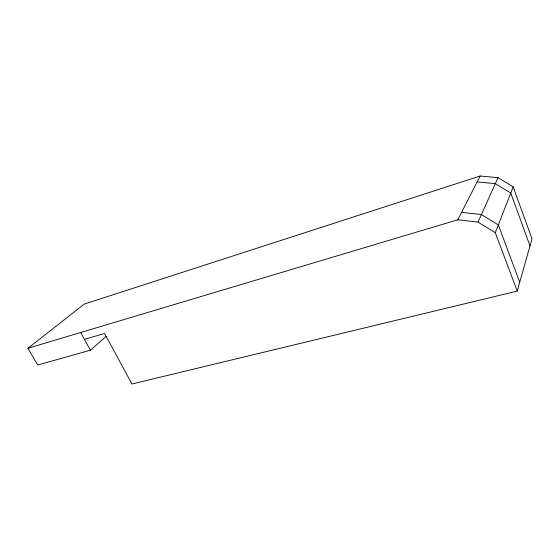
<?xml version="1.0" encoding="UTF-8"?>
<svg xmlns="http://www.w3.org/2000/svg" width="560" height="560" viewBox="0 0 560 560"><rect width="100%" height="100%" fill="white"/><g stroke="black" fill="none" stroke-linecap="round" stroke-linejoin="round"><path stroke-width="0.84" d="M84.434 339.353L104.559 333.48L131.929 384.006L517.216 291.102L532 238.84L513.149 186.837L498.008 177.674L480.158 175.994L84.224 304.094L28 348.25L37.639 365.022L90.419 350.224L106.141 336.406M517.216 291.102L495.299 232.715L513.149 186.837M28 348.25L457.779 219.793L478.016 222.11L498.008 177.674M457.779 219.793L480.158 175.994M477.141 181.895L495.32 183.652L510.748 193.004L529.998 245.903M461.573 212.366L481.411 214.564L498.33 224.924L519.722 282.247M478.016 222.11L495.299 232.715M80.661 332.507L90.419 350.224"/></g></svg>
